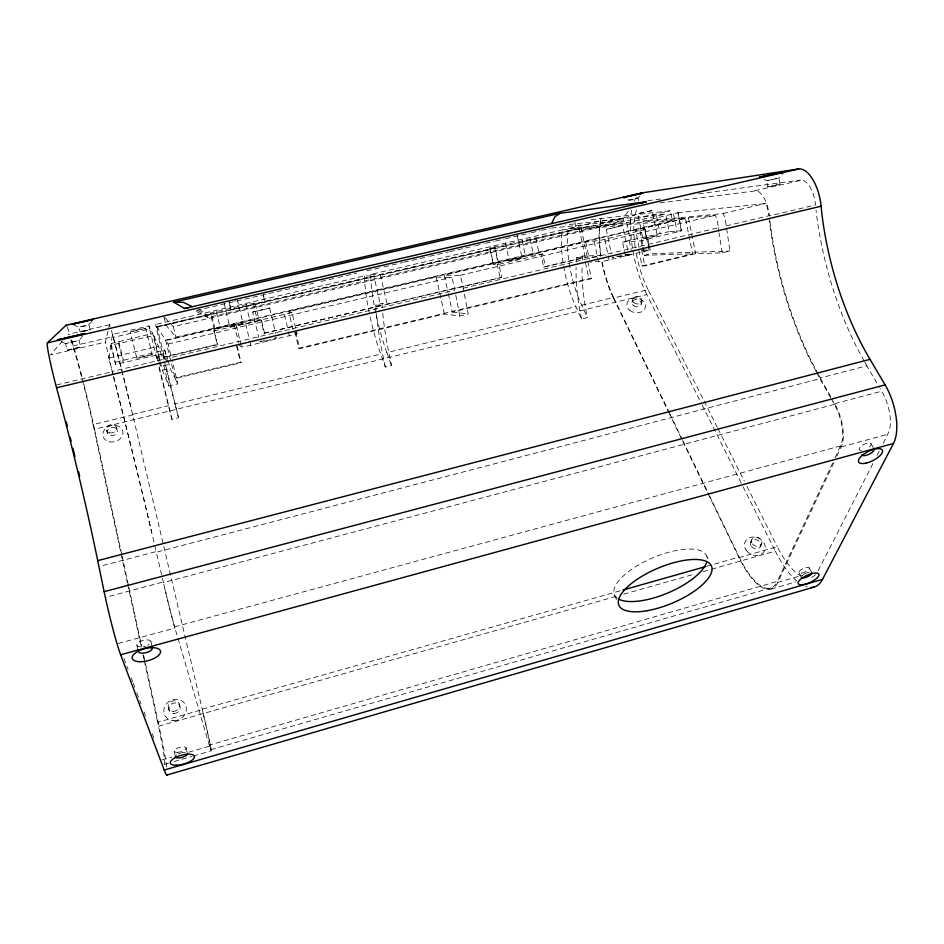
<?xml version="1.0" encoding="UTF-8"?>
<svg xmlns="http://www.w3.org/2000/svg" width="944" height="944" viewBox="0 0 944 944"><rect width="100%" height="100%" fill="white"/><g stroke="black" fill="none" stroke-linecap="round" stroke-linejoin="round"><path stroke-width="0.71" stroke-dasharray="4.72 3.54" d="M214.111 329.739L210.477 313.019L249.464 303.815L255.21 303.638L373.883 276.026L380.621 305.655L264.013 333.267L260.851 319.945L254.113 320.063L219.456 328.123L214.229 329.609L215.492 330.601L213.804 331.002L217.474 344.725L164.551 357.257L156.893 326.518L155.559 324.441L364.549 275.872L373.883 276.026M159.914 360.466L158.45 354.696L115.652 364.384L111.073 343.545L112.454 334.459L148.951 325.975L152.692 333.48L160.126 363.794M108.938 358.13L110.826 345.244L153.742 335.58L159.855 349.457L162.333 359.558L112.23 371.44L113.28 375.559M493.216 264.108L489.794 248.06L495.246 247.788L498.774 264.037L493.264 264.143L528.852 255.529L540.888 254.137L543.65 267.046L585.233 257.205L579.144 228.271L562.659 229.84L562.105 232.92A54.846 16.402 76.9 0 0 562.152 255.376L562.766 260.579A54.846 16.402 76.9 0 0 573.787 302.068L581.539 319.037L587.404 317.597A91.769 28.898 76.2 0 1 582.07 265.819M681.214 230.702L677.886 212.754L642.935 221.226L646.652 239.316L681.745 230.749L669.213 231.587L665.662 214.052L600.986 220.931L568.595 228.46L568.017 231.551A54.799 16.614 76.9 0 0 567.993 253.995L568.607 259.199A54.799 16.614 76.9 0 0 579.628 300.652L587.404 317.597M600.986 220.931L600.325 224.035A54.563 17.771 77 0 0 601.021 255.635M632.032 302.304L632.645 299.449M641.259 304.003L641.896 301.16M111.309 367.9L105.421 342.129L109.551 324.748A59.271 0.979 76.1 0 1 110.165 326.4M835.051 457.852L841.6 443.338A30.125 12.992 73.2 0 0 836.29 408.032L831.499 399.229M836.88 456.223L842.225 444.294A31.423 13.546 73.2 0 0 843.181 431.066L842.721 427.148A31.423 13.546 73.2 0 0 836.679 407.454L833.269 401.106M657.225 235.493L642.935 238.643L637.825 213.757L644.268 212.046L652.127 210.583L657.225 235.493L642.935 238.643M883.218 443.42L889.012 431.585A31.223 14.455 72.9 0 0 890.239 418.369L889.814 414.475A31.223 14.455 72.9 0 0 883.749 394.934L880.233 388.645M750.692 542.281L751.719 539.791M760.663 546.198L761.725 543.72M620.173 590.802L202.217 709.192A67.307 1.239 76.3 0 1 209.32 745.076L777.278 581.421L832.573 463.162M668.517 411.914L738.975 557.585A63.59 22.868 72.5 0 0 777.75 582.389L834.39 461.533M764.203 179.572L766.953 180.741L779.024 178.038L780.015 184.269L767.779 186.829L766.599 180.741L779.071 178.05L783.485 172.894M818.118 570.742L873.153 463.115M877.177 455.244L879.194 451.303M252.685 312.075L269.701 308.086L252.685 312.075L258.739 337.539M652.08 210.665L637.825 213.757M767.779 186.829L780.251 184.139M224.106 303.284L229.675 326.53L236.873 325.208L242.997 323.403L237.451 300.192M92.335 320.464C89.055 326.589 79.213 328.677 73.573 324.807M82.753 335.887L79.072 340.489L65.573 343.592L79.119 340.418L80.736 347.073L67.26 350.212L65.573 343.592M639.867 196.21C636.35 200.104 628.539 201.485 624.185 198.051M229.675 326.53L242.997 323.403M62.564 340.89L50.469 354.944L105.421 342.129M627.677 249.959L622.662 225.71L606.272 229.333L611.311 253.558M293.065 329.739L288.817 311.65L291.979 312.405L296.947 333.846L246.372 346.247L241.605 346.932L239.21 345.48M628.279 211.208L624.137 216.754L623.182 218.737L623.583 220.707L207.916 317.573L194.96 310.694L313.797 283.153M115.746 362.213L164.645 349.988L167.69 358.626M606.272 229.333L622.662 225.71M292.038 312.452L243.399 324.276L236.484 325.503L234.171 324.476L165.837 340.513L168.091 344.029L171.395 357.41L454.831 290.221L454.147 286.646A21.523 4.531 76.8 0 0 451.751 277.477L436.187 277.052L288.817 311.65M639.088 247.458L635.548 230.253L645.342 229.498L649.472 250.125L604.75 260.969L589.976 262.137M111.073 343.545L152.692 333.48M152.185 354.637L136.856 358.26L130.307 331.875L137.918 329.786L145.695 328.288L152.185 354.637L136.856 358.26M645.377 229.545L600.443 240.319L585.74 241.947L444.211 275.164L447.987 292.192M67.26 350.212L80.795 347.026M83.308 331.533L90.258 329.751L88.984 324.677L78.6 327.049L80.228 332.146M517.206 235.434L522.056 257.948L521.241 258.302L509.205 260.792L504.651 239.693M509.205 260.792L522.056 257.948M145.695 328.288L130.307 331.875M628.704 200.27L638.215 198.134L638.758 200.529M612.326 257.665L612.986 257.393M261.665 340.902C251.812 344.713 287.129 335.993 273.607 338.07M210.913 749.666L770.776 587.982M164.398 764.369L168.528 763.165M174.026 761.584L191.927 756.404M193.296 756.014L211.196 750.834M771.13 589.044L795.851 581.905M162.038 759.885L171.832 757.064M188.611 752.226L209.58 746.185A68.499 1.263 76.3 0 0 202.335 709.628L131.393 409.342A58.245 0.968 76.1 0 0 122.602 373.505M777.75 582.389L802.813 575.156M164.067 764.18A68.912 3.446 76.6 0 0 157.648 722.29L202.335 709.628M738.975 557.585L777.29 546.729A63.248 24.438 72.2 0 0 800.571 575.757M166.781 767.094A79.697 3.988 76.6 0 0 159.017 726.101L616.621 596.207M623.713 594.189L694.548 574.082M703.044 571.675L710.136 569.657M711.552 569.256L775.307 551.166A73.136 28.273 72.1 0 0 796.83 581.044M706.596 566.317L739.176 557.09A62.481 22.467 72.5 0 0 777.278 581.421M840.644 445.898L174.616 626.863L209.58 746.185M118.319 643.466L174.9 628.09L173.944 624.527A32.898 0.743 76.2 0 1 164.445 586.908L163.253 581.988L106.2 597.139M841.246 446.925L887.915 434.24M263.282 340.43L265.24 339.899M834.72 403.666L881.731 391.182M834.378 404.362L163.43 582.601L156.185 551.591L99.84 566.329M234.56 301.077L235.87 300.735M818.991 375.547L820.265 377.978L866.816 365.812L879.489 387.382M830.767 397.943L819.947 378.686L156.374 552.228L151.524 531.684A257.641 6.82 76.1 0 0 114.377 379.96L111.298 367.759M81.668 331.615L90.246 329.739M159.04 367.818L171.973 419.396L178.51 417.791A97.197 1.381 76.1 0 1 165.495 363.7M364.549 275.872L364.573 278.905A56.333 9.027 76.5 0 0 367.098 301.36L368.042 306.635A56.333 9.027 76.5 0 0 379.016 349.304L385.364 367.098L391.559 365.588A94.365 16.154 76.2 0 1 382.768 313.219M132.597 414.44L168.492 405.708M164.48 362.071A57.914 0.791 76.1 0 0 173.708 399.088L175.006 404.126L380.68 354.106M562.659 229.84L370.803 274.421L370.803 277.453A56.286 9.263 76.5 0 0 373.258 299.909L374.19 305.183A56.286 9.263 76.5 0 0 385.164 347.805L386.839 352.608L575.805 306.658M581.646 305.242L613.565 297.478L669.32 412.717M127.381 582.79L93.067 424.611L132.738 414.959M601.894 262.314A55.519 18.089 77 0 0 611.334 293.431L613.435 298.033L648.068 289.607L703.445 399.808M121.788 554.635L94.553 429.272L646.817 294.587L701.51 403.796M160.256 361.859L162.309 370.201L168.811 386.025L177.826 383.854L172.056 360.148M294.823 331.698L298.717 348.253L299.708 348.69L444.4 313.974L459.834 315.992L468.189 313.974L462.536 284.663A21.5 4.649 76.8 0 0 460.141 275.495L444.211 275.164M638.793 249.995L642.062 265.913L644.87 265.878L695.669 253.7L722.172 252.85L729.948 250.986L725.712 222.395A20.768 8.201 77.5 0 0 723.305 213.58L642.935 221.226M642.062 265.913L692.613 253.794L685.415 218.123L581.162 228.07L157.058 326.777L165.589 340.123L175.183 378.568L241.109 362.744L240.437 362.225L174.876 377.954L170.085 368.349L168.032 360.018M298.717 348.253L588.903 278.669L591.44 278.704L588.053 262.597M448.306 293.608L452.388 312.063L591.44 278.704M463.233 288.227L718.408 227.728L717.888 224.247A20.792 8.095 77.5 0 0 715.481 215.421L688.447 217.84L635.548 230.253M726.231 225.876L768.829 215.775L768.345 212.317A20.65 8.756 77.7 0 0 765.938 203.55L677.591 212.778M56.605 384.94L112.277 371.735M168.256 364.691L160.775 366.473L156.81 356.808L163.536 355.227L164.35 356.856L217.026 344.383M616.633 256.202L625.447 255.918L632.055 254.349L626.261 254.55M162.309 370.201L170.085 368.349M642.439 247.434L644.068 255.328L650.912 253.7L729.948 250.986M579.144 228.271L489.735 248.107M625.447 255.918L622.556 241.959L669.213 231.587M158.545 354.909L166.333 353.068M622.556 241.959L641.094 240.85L647.938 239.233L649.024 244.496M385.364 367.098A94.447 15.741 76.2 0 1 375.759 305.018L382.108 303.52L387.075 304.121L501.701 277.394L498.88 264.367L497.205 264.403L500.025 277.371M576.383 261.665A91.839 28.532 76.2 0 1 576.772 257.464L582.79 256.048L605.977 255.246M264.013 333.267L501.701 277.394M543.65 267.046L587.274 257.134L600.478 256.721M163.878 316.594L165.979 325.137L175.891 337.138L672.352 220.66L670.346 210.772L587.77 219.976M165.589 340.123L685.415 218.123M497.205 264.403L498.774 264.037M213.804 331.002L261.488 320.158L264.662 333.539M498.88 264.367L542.741 254.066L545.514 267.022M108.89 357.953L159.029 346.153M168.091 344.029L451.692 277.3M460.094 275.329L715.41 215.256M723.234 213.427L765.867 203.397M320.96 281.489L336.713 277.843M338.141 277.512L356.749 273.194M366.779 270.869L382.521 267.223M383.96 266.892L402.569 262.574M403.997 262.243L428.34 256.603M429.768 256.272L448.388 251.954M449.816 251.623L464.129 248.307M465.569 247.977L474.159 245.983M475.587 245.652L484.178 243.658M485.605 243.328L494.196 241.334M495.635 241.003L504.226 239.009M505.654 238.679L519.967 235.363M521.407 235.032L529.997 233.038M531.425 232.708L540.015 230.714M541.455 230.383L550.045 228.389M72.865 345.988L113.079 336.63M599.983 223.339L635.029 215.185M156.893 326.518L211.444 313.821L215.492 330.601M370.803 274.421L380.361 274.515L495.246 247.788M230.773 309.762L229.25 301.455L230.773 309.762L265.205 302.045L263.541 295M112.454 334.459L113.268 337.409L149.636 328.937L157.329 360.832M163.808 359.286A57.914 0.791 76.1 0 1 162.805 355.18L161.518 349.846A57.914 0.791 76.1 0 1 156.232 327.403L623.182 218.737L565.527 224.861M754.893 190.712L802.223 180.103A21.771 9.912 77.8 0 1 815.061 201.402L815.545 204.978L769.419 215.916L768.9 212.317A21.901 9.287 77.7 0 0 756.474 190.771L657.154 203.243M164.822 317.597L173.342 326.671L670.346 210.772M568.595 228.46L626.769 222.808L665.662 214.052M109.551 324.748L68.357 334.27A59.59 2.679 76 0 1 68.759 334.754M647.82 200.73L660.906 198.96M698.725 193.839L800.547 180.068M551.473 228.059L623.583 220.707M672.352 220.66L576.454 229.593L574.731 221.427M627.111 254.29L628.562 254.243L612.208 257.83M646.652 239.316L647.938 239.233M540.888 254.137L542.741 254.066M642.357 250.219L649.578 250.03M576.772 257.464L585.233 257.205M644.068 255.328L692.613 253.794M65.584 343.616L58.611 340.454M452.388 312.063L468.189 313.974M375.759 305.018L380.621 305.655M260.851 319.945L261.488 320.158M294.811 332.913L297.041 333.739M210.123 313.207L211.444 313.821M198.995 309.443L205.969 313.998L207.916 317.573M197.119 310.269L207.42 315.52M871.005 443.609L873.979 448.848M820.265 377.978L832.549 399.819M864.173 361.009L857.589 348.997A230.572 123.876 76.6 0 1 816.312 212.742L816.053 210.158M864.834 362.201L866.816 365.812M818.342 374.331L811.309 360.974A232.307 116.36 76.5 0 1 770.257 223.716L769.974 221.12M816.088 371.358L810.955 361.599A233.829 117.139 76.5 0 1 769.679 223.586L769.112 218.383M816.737 372.585L819.947 378.686M809.268 567.875L811.722 572.678M798.978 572.63L801.409 577.433M704.106 401.117L717.287 427.349M717.947 428.67L744.32 481.133M746.964 486.384L777.29 546.729M702.159 405.106L742.362 485.369M743.011 486.691L775.307 551.166M164.551 357.257L167.017 362.213M175.183 378.568L177.826 383.854M669.957 414.038L682.134 439.208M682.772 440.529L709.05 494.833M709.699 496.166L739.176 557.09M613.435 298.033L667.88 410.593M648.068 289.607L645.908 285.041A55.259 19.364 77.1 0 1 636.374 254.101M706.867 556.346L708.071 558.919M613.565 297.478L611.488 292.923A54.563 17.771 77 0 1 602.201 262.338M614.65 595.227L616.845 600.431M123.983 658.534L128.101 669.497M131.181 677.709L132.726 681.816M133.234 683.185L134.78 687.303M136.833 692.778L140.951 703.728M144.043 711.953L145.577 716.059M152.267 733.866L153.813 737.972M386.839 352.608L391.559 365.588M168.41 708.118L169.141 710.277M179.23 703.941L179.915 706.1M106.601 430.417L107.427 433.107M116.301 427.148L117.221 430.263A5.109 4.13 -15.8 0 1 110.578 435.573A5.109 4.13 -15.8 0 1 108.985 428.611A5.109 4.13 -15.8 0 1 117.221 430.263M175.006 404.126L178.51 417.791M113.634 376.927L119.864 401.601A259.329 6.868 76.1 0 1 151.689 532.227M118.743 341.398L123.357 359.959M118.625 343.793L123.404 362.98M110.826 345.244L115.593 364.337M164.645 349.988L167.607 362.024M153.742 335.58L158.45 354.696M109.598 361.021L110.448 364.455M173.342 326.671L175.891 337.138M168.811 386.025L163.005 362.295M237.097 345.988L241.109 362.744M236.437 345.563L240.437 362.225M216.365 311.473L220.318 327.922M214.229 331.273L217.474 344.725M246.089 304.57L249.995 320.948M245.664 323.757L249.428 339.533M249.771 340.973L250.797 345.268M236.319 325.479L241.44 346.885M234.171 324.476L238.537 342.684M269.701 308.086L275.707 333.515M255.21 303.638L259.175 320.335M253.263 303.177L257.169 319.627M295.802 332.028L299.708 348.69M284.427 314.647L288.121 330.365M288.451 331.792L289.466 336.076M148.951 325.975L149.636 328.937M380.361 274.515L387.075 304.121M155.559 324.441L156.232 327.403M186.133 747.86L187.408 753.477M436.187 277.052L444.4 313.974M150.934 641.483L152.043 646.51M174.168 751.306L175.419 756.935M93.067 424.611L91.922 419.407A59.59 2.679 76 0 0 82.635 381.022M494.503 246.797L497.972 262.739M489.936 248.13L493.429 264.143M122.095 556.075L128.667 586.33M128.974 587.77L141.812 646.852M143.689 655.49L159.017 726.101M127.7 584.23L141.104 646.074M142.981 654.699L143.913 659.018M144.231 660.446L157.648 722.29M136.845 644.988L138.001 650.345M535.873 238.336L539.343 254.502M530.032 238.808L533.443 254.75M522.15 240.378L525.56 256.261M585.74 241.947L589.375 259.246M581.162 228.07L587.274 257.134M585.528 262.644L588.903 278.669M604.738 239.375L607.901 254.526M608.184 255.895L609.045 260.025M594.201 241.393L598.496 261.96M629.176 240.401L631.194 250.16M649.295 245.806L650.912 253.7M644.858 229.498L649.047 249.936M639.997 231.091L643.1 246.172M643.371 247.552L644.221 251.659M641.094 240.85L642.168 246.124M641.578 249.877L644.87 265.878M626.769 222.808L630.391 240.331M656.481 215.869L660.045 233.321M688.447 217.84L695.669 253.7M678.122 212.789L681.745 230.749M673.532 214.076L677.178 232.094M459.834 315.992L455.315 292.888M722.172 252.85L719.033 232.956M263.435 294.976L264.544 301.903M718.408 227.728L718.88 231.646M801.857 575.958A5.676 1.959 -24.5 0 1 802.447 575.356M803.202 574.731A5.676 1.959 -24.5 0 1 804.618 573.846M805.138 573.563A5.676 1.959 -24.5 0 1 809.362 572.158M144.29 646.711A7.281 3.115 -14.5 0 1 145.034 646.534M176.115 755.33A6.242 2.289 -15.7 0 1 176.835 754.752M178.286 753.926A6.242 2.289 -15.7 0 1 180.67 753.029M181.307 752.864A6.242 2.289 -15.7 0 1 185.378 752.462M646.817 294.587A63.909 22.396 77.1 0 1 632.799 250.16M632.386 247.658A63.909 22.396 77.1 0 1 631.666 210.146M634.085 201.391A63.909 22.396 77.1 0 1 636.693 196.671M807.214 586.991A73.136 28.273 72.1 0 1 805.551 586.46M67.225 327.12A68.924 3.092 76 0 1 70.116 335.073M71.673 340.005A68.924 3.092 76 0 1 83.284 381.99M83.957 384.645A68.924 3.092 76 0 1 94.553 429.272M581.539 319.037A91.839 28.532 76.2 0 1 576.1 267.235M382.332 307.673A94.365 16.154 76.2 0 1 382.108 303.52M113.268 337.409A58.245 0.968 76.1 0 1 121.894 370.697M164.48 359.334A97.197 1.381 76.1 0 1 163.536 355.227M171.973 419.396A97.279 0.92 76.1 0 1 158.828 365.293M157.79 360.915A97.279 0.92 76.1 0 1 156.81 356.808M174.215 625.683A34.314 0.767 76.2 0 1 170.699 612.444L169.637 608.314A34.314 0.767 76.2 0 1 164.291 586.425M111.368 330.435A59.271 0.979 76.1 0 1 131.523 409.802M70.847 339.828A59.59 2.679 76 0 1 82.34 379.877M140.644 646.911A7.269 3.127 -14.4 0 1 138.32 642.581A7.269 3.127 -14.4 0 1 149.164 640.138A7.269 3.127 -14.4 0 1 147.689 645.318M144.939 646.357A7.269 3.127 -14.4 0 1 143.464 646.687M815.439 574.648A63.248 24.438 72.2 0 1 810.967 577.539M635.218 247.304A55.259 19.364 77.1 0 1 636.976 208.577M600.691 255.494A55.519 18.089 77 0 1 601.694 216.766M861.282 450.418A6.608 2.572 -26.6 0 1 861.306 446.075A6.608 2.572 -26.6 0 1 870.38 443.125A6.608 2.572 -26.6 0 1 867.182 448.506M617.423 598.343A50.056 19.116 -22.9 0 1 650.888 558.636A50.056 19.116 -22.9 0 1 707.233 558.352M582.377 260.237A91.769 28.898 76.2 0 1 582.79 256.048M629.719 310.269A9.369 7.292 10.9 0 0 645.177 307.874A9.369 7.292 10.9 0 0 633.554 298.21A9.369 7.292 10.9 0 0 629.719 310.269M633.412 305.573A4.696 3.646 10.9 0 0 641.165 304.381A4.696 3.646 10.9 0 0 635.347 299.531A4.696 3.646 10.9 0 0 633.412 305.573M746.503 550.718A10.691 8.897 23.8 0 0 764.428 550.977A10.691 8.897 23.8 0 0 753.607 537.03A10.691 8.897 23.8 0 0 746.503 550.718M751.495 546.482A5.357 4.46 23.7 0 0 760.475 546.623A5.357 4.46 23.7 0 0 755.058 539.626A5.357 4.46 23.7 0 0 751.495 546.482M173.908 720.614A11.564 10.372 -29.2 0 0 185.413 704.743A11.564 10.372 -29.2 0 0 165.967 704.495A11.564 10.372 -29.2 0 0 173.908 720.614M173.92 713.546A5.794 5.192 -29.1 0 0 179.714 705.605A5.794 5.192 -29.1 0 0 169.967 705.451A5.794 5.192 -29.1 0 0 173.92 713.546M109.551 441.839A10.183 8.236 -15.8 0 0 122.779 431.196A10.183 8.236 -15.8 0 0 106.353 427.915A10.183 8.236 -15.8 0 0 109.551 441.839M109.764 432.895A5.121 4.13 -15.7 0 0 116.431 427.573A5.121 4.13 -15.7 0 0 108.182 425.909A5.121 4.13 -15.7 0 0 109.764 432.895M173.212 711.398A5.806 5.204 -28.9 0 0 179.018 703.433A5.806 5.204 -28.9 0 0 169.236 703.292A5.806 5.204 -28.9 0 0 173.212 711.398M177.224 752.356A6.23 2.301 -15.6 0 0 186.18 748.096A6.23 2.301 -15.6 0 0 177.059 748.273A6.23 2.301 -15.6 0 0 177.224 752.356M634.026 302.729A4.708 3.658 10.9 0 0 641.802 301.537A4.708 3.658 10.9 0 0 635.973 296.676A4.708 3.658 10.9 0 0 634.026 302.729M752.521 544.004A5.369 4.46 23.7 0 0 761.537 544.145A5.369 4.46 23.7 0 0 756.097 537.148A5.369 4.46 23.7 0 0 752.521 544.004M801.81 573.067A5.664 1.971 -24.5 0 0 809.327 568.076A5.664 1.971 -24.5 0 0 801.22 569.598A5.664 1.971 -24.5 0 0 801.81 573.067"/><path stroke-width="1.42" d="M551.756 223.173L555.001 216.66L560.016 213.297L646.262 201.756L641.118 203.184M811.215 587.51A73.136 28.273 72.1 0 0 822.543 579.333L893.484 443.468A42.81 19.824 72.9 0 0 896.057 416.599L895.077 411.077A42.81 19.824 72.9 0 0 885.094 384.881L870.002 359.357A217.073 116.466 76.6 0 1 821.87 213.863L821.127 206.217A33.04 15.045 77.8 0 0 814.696 183.03L812.631 179.242A33.04 15.045 77.8 0 0 798.6 168.976L641.342 192.989A63.909 22.396 77.1 0 0 639.218 194.134M167.218 774.493A79.697 3.988 76.6 0 1 164.221 770.033L120.643 654.758A47.389 2.891 76.5 0 1 104.135 591.687L97.728 560.642A244.531 17.558 76 0 0 58.729 395.925L56.546 387.783A36.486 2.183 75.9 0 1 47.365 342.908L66.092 325.208A68.924 3.092 76 0 1 66.576 325.81M164.221 770.033L822.543 579.333M166.911 775.024L814.188 587.05M623.005 590L705.18 566.73M120.643 654.758L893.484 443.468M104.135 591.687L885.094 384.881M97.728 560.642L870.002 359.357M56.546 387.783L821.127 206.217M188.706 307.803L184.517 308.511L173.696 302.174L560.016 213.297M184.517 308.511L646.262 201.756M47.365 342.908L798.6 168.976M65.856 325.314L643.147 192.623M173.696 302.174L183.16 302.316L191.75 306.387M873.979 448.848A6.62 2.561 -26.6 0 1 868.917 454.359A6.62 2.561 -26.6 0 1 862.084 454.465M811.604 572.512A5.676 1.959 -24.5 0 1 807.462 576.796A5.676 1.959 -24.5 0 1 801.35 577.244M151.96 647.183A7.281 3.115 -14.5 0 1 146.308 652.623A7.281 3.115 -14.5 0 1 138.213 650.947M138.296 650.593A7.281 3.115 -14.5 0 1 138.697 649.873M187.455 753.713A6.242 2.289 -15.7 0 1 181.519 757.536A6.242 2.289 -15.7 0 1 175.372 756.699M66.304 422.003A259.836 18.691 76 0 1 67.354 426.157M70.151 437.237A259.836 18.691 76 0 1 71.189 441.391M72.912 448.329A259.836 18.691 76 0 1 74.965 456.66M78.647 471.894A259.836 18.691 76 0 1 79.65 476.047M706.442 562.884A50.056 19.116 -22.9 0 1 667.797 592.974A50.056 19.116 -22.9 0 1 619.5 599.523M642.298 193.249L623.075 197.508L642.298 193.249M784.393 171.808L759.472 177.177L784.393 171.808M84.571 333.598L57.431 339.887L84.571 333.598M93.161 319.414L72.322 324.24L93.161 319.414M865.801 463.162A13.263 5.098 -26.5 0 0 882.487 450.453A13.263 5.098 -26.5 0 0 863.194 454.619A13.263 5.098 -26.5 0 0 865.801 463.162M803.84 584.501A11.375 3.894 -24.4 0 0 818.991 574.542A11.375 3.894 -24.4 0 0 802.766 577.61A11.375 3.894 -24.4 0 0 803.84 584.501M139.629 661.709A14.597 6.195 -14.5 0 0 160.574 651.513A14.597 6.195 -14.5 0 0 138.898 650.853A14.597 6.195 -14.5 0 0 139.629 661.709M176.469 765.242A12.508 4.555 -15.7 0 0 194.499 756.734A12.508 4.555 -15.7 0 0 176.233 757.135A12.508 4.555 -15.7 0 0 176.469 765.242M646.97 610.733A50.28 18.88 -22.9 0 0 711.693 566.624A50.28 18.88 -22.9 0 0 636.834 579.533A50.28 18.88 -22.9 0 0 646.97 610.733"/></g></svg>
